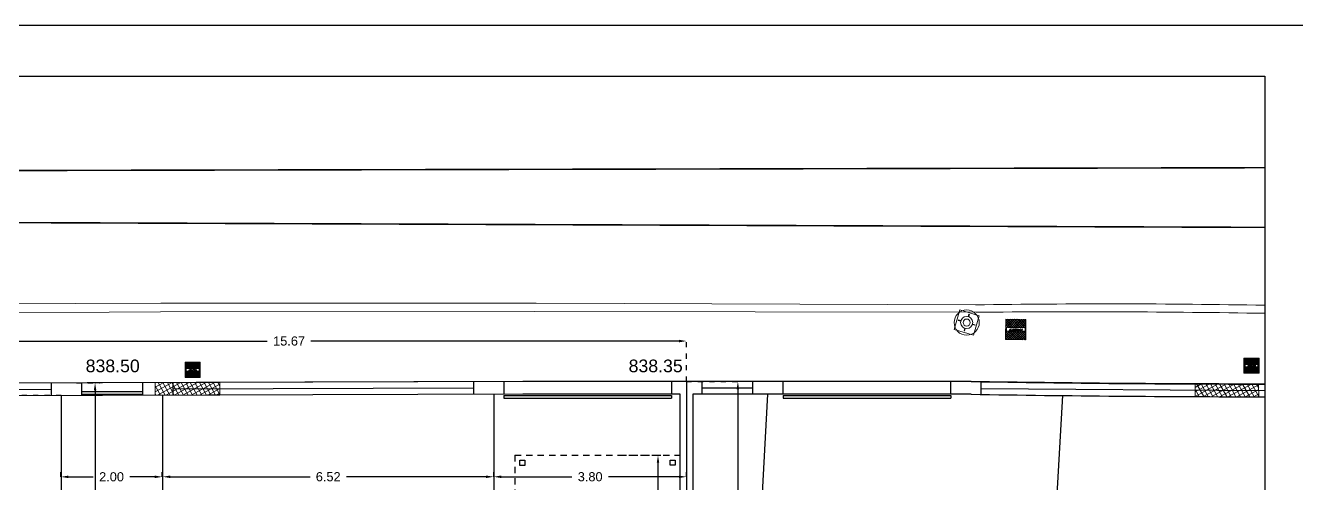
# Model space of a CAD drawing. Header units: millimetres. Extents: x 441061 to 442903, y 4515148 to 4515613.
# Drawn here: x 442420.49 to 442445.54, y 4515546.49 to 4515555.52 of the extents above; entities that cross this region are included whole.
import ezdxf
from ezdxf.enums import TextEntityAlignment as Align

# ---------------------------------------------------------------- set-up
doc = ezdxf.new("R2010")
doc.units = ezdxf.units.MM
for name, pattern in [('CONTINUA', [0]), ('CYPE_RAYAPUNTO', [0.4125, 0.2025, -0.105, 0, -0.105]), ('PUNTOS2', [0.125, 0, -0.125]), ('RAYITAS', [0.375, 0.25, -0.125])]:
    doc.linetypes.add(name, pattern=pattern)
for name, color, linetype in [('01_alzado', 5, 'CONTINUA'), ('01_cotas', 254, 'Continuous'), ('01_ejes', 10, 'Continuous'), ('01_implantación', 5, 'Continuous'), ('01_parcela', 7, 'Continuous'), ('01_proyección', 4, 'RAYITAS'), ('01_textos', 7, 'Continuous'), ('01_urb interior', 4, 'Continuous')]:
    doc.layers.add(name, color=color, linetype=linetype)
doc.layers.add('01_cartela', color=6, linetype='Continuous', plot=False)
doc.layers.add('01_muebles_B', color=254, linetype='Continuous', lineweight=5)
doc.layers.add('INGIN SANEAMIENTO ENTERRADO FECALES', color=10, linetype='Continuous', lineweight=25)
doc.styles.add('Estilo1', font='swissel.ttf')
doc.styles.add('NIEVES2', font='sanss___.ttf')
doc.styles.add('ROMANS', font='romans')
doc.dimstyles.new('DECIMAL-50', dxfattribs={"dimtxt": 0.08, "dimasz": 0.15, "dimexe": 0.09, "dimexo": 0, "dimgap": 0.09, "dimtad": 0, "dimzin": 0, "dimdsep": 46, "dimtxsty": 'ROMANS', "dimcen": 0.09, "dimclrt": 6, "dimadec": 0, "dimazin": 0, "dimtfac": 1.38, "dimtix": 1, "dimtofl": 0, "dimtmove": 2, "dimatfit": 3, "dimldrblk": 'OBLIQUE', "dimfxl": 1, "dimtolj": 1, "dimtzin": 0, "dimarcsym": 0})
pattern_1 = [(28.6993481092, (-1248882.74931, 305830.37848), (-0.0381169479562, 0.0696239104296), []), (118.6993481092, (-1248882.74931, 305830.37848), (-0.0696239104296, -0.0381169479562), [])]

# ---------------------------------------------------------------- blocks, each defined once
blk = doc.blocks.new('AL')
h = blk.add_hatch()
h.set_pattern_fill('ANSI37', color=256, scale=0.01)
h.set_pattern_definition([(45.00000001175, (-280056.487906, -4524533.842966), (-0.02245064030728, 0.02245064029807), []), (135.00000001175, (-280056.487906, -4524533.842966), (-0.02245064029807, -0.02245064030728), [])])
h.paths.add_polyline_path([(0.2, 0.2), (-0.2, 0.2), (-0.035, 0.035), (0.182, 0.035), (0.182, -0.035), (0.035, -0.035), (0.2, -0.2)], flags=17)
h.paths.add_polyline_path([(0.035, -0.035), (-0.182, -0.035), (-0.182, 0.035), (-0.035, 0.035), (-0.2, 0.2), (-0.2, -0.2), (0.2, -0.2)], flags=17)
for points in [[(-0.2, 0.2), (0.2, 0.2)], [(-0.2, 0.2), (-0.2, -0.2)], [(0.2, 0.2), (0.2, -0.2)], [(-0.2, -0.2), (0.2, -0.2)]]:
    blk.add_lwpolyline(points)
blk.add_lwpolyline([(0.182, -0.035), (-0.182, -0.035), (-0.182, 0.035), (0.182, 0.035)], close=True)
at = {"style": 'ROMANS', "oblique": 15, "width": 1.035276}
blk.add_text('ALUMBRADO', height=0.0315, dxfattribs=at).set_placement((0, -0.022), align=Align.CENTER)
blk = doc.blocks.new('f2')
for p, q in [((-0.17, -0.005), (-0.17, 0.005)), ((-0.12, 0.005), (-0.17, 0.005)), ((-0.005, 0.17), (0.005, 0.17)), ((-0.005, 0.12), (-0.005, 0.17)), ((0.005, 0.12), (0.005, 0.17)), ((0.12, 0.005), (0.17, 0.005)), ((0.17, -0.005), (0.17, 0.005)), ((-0.12, -0.005), (-0.17, -0.005)), ((-0.005, -0.17), (-0.005, -0.12)), ((-0.005, -0.17), (0.005, -0.17)), ((0.005, -0.17), (0.005, -0.12)), ((0.12, -0.005), (0.17, -0.005))]:
    blk.add_line(p, q)
blk.add_lwpolyline([(0.2, 0.2), (-0.2, 0.2), (-0.2, -0.2), (0.2, -0.2)], close=True)
for radius in [0.248, 0.12, 0.07]:
    blk.add_circle((0, 0), radius)
blk = doc.blocks.new('ACO25X25')
h = blk.add_hatch()
h.set_pattern_fill('ANSI37', color=256, scale=0.005)
h.set_pattern_definition([(45.00000001175, (-280056.18755, -4524533.909328), (-0.01122532015364, 0.011225320149034), []), (135.00000001175, (-280056.18755, -4524533.909328), (-0.011225320149034, -0.01122532015364), [])])
h.paths.add_polyline_path([(0.125, 0.125), (-0.125, 0.125), (-0.02, 0.02), (0.105, 0.02), (0.105, -0.02), (0.02, -0.02), (0.125, -0.125)], flags=17)
h.paths.add_polyline_path([(0.02, -0.02), (-0.105, -0.02), (-0.105, 0.02), (-0.02, 0.02), (-0.125, 0.125), (-0.125, -0.125), (0.125, -0.125)], flags=17)
for points in [[(-0.125, 0.125), (0.125, 0.125), (0.125, -0.125), (-0.125, -0.125)], [(-0.105, -0.02), (-0.105, 0.02), (0.105, 0.02), (0.105, -0.02)]]:
    blk.add_lwpolyline(points, close=True)
at = {"style": 'ROMANS', "oblique": 15, "width": 1.035276}
blk.add_text('ACOMETIDA', height=0.0183, dxfattribs=at).set_placement((0, -0.013), align=Align.CENTER)
blk = doc.blocks.new('*D269')
at = {"layer": '01_cotas', "color": 0, "linetype": 'PUNTOS2', "lineweight": -2, "transparency": 16777216}
for p, q in [((442417.856, 4515548.467), (442417.856, 4515549.39)), ((442433.523, 4515548.502), (442433.523, 4515549.39))]:
    blk.add_line(p, q, dxfattribs=at)
at = {"layer": '01_cotas', "color": 0, "lineweight": -2, "transparency": 16777216}
for p, q in [((442418.006, 4515549.3), (442425.258, 4515549.3)), ((442433.373, 4515549.3), (442426.121, 4515549.3))]:
    blk.add_line(p, q, dxfattribs=at)
at = {"layer": '01_cotas', "color": 0, "transparency": 16777216}
for points in [[(442418.006, 4515549.325), (442418.006, 4515549.275), (442417.856, 4515549.3)], [(442433.373, 4515549.325), (442433.373, 4515549.275), (442433.523, 4515549.3)]]:
    blk.add_solid(points, dxfattribs=at)
at = {"layer": '01_cotas', "color": 7, "transparency": 16777216, "insert": (442425.69, 4515549.3), "char_height": 0.18, "attachment_point": 5, "style": 'Estilo1'}
blk.add_mtext('\\A1;15.67', dxfattribs=at)
blk = doc.blocks.new('*D270')
at = {"layer": '01_cotas', "color": 0, "linetype": 'PUNTOS2', "lineweight": -2, "transparency": 16777216}
for p, q in [((442433.523, 4515548.502), (442434.624, 4515548.502)), ((442433.523, 4515528.489), (442434.624, 4515528.489))]:
    blk.add_line(p, q, dxfattribs=at)
at = {"layer": '01_cotas', "color": 0, "lineweight": -2, "transparency": 16777216}
for p, q in [((442434.534, 4515548.352), (442434.534, 4515538.91)), ((442434.534, 4515528.639), (442434.534, 4515538.08))]:
    blk.add_line(p, q, dxfattribs=at)
at = {"layer": '01_cotas', "color": 0, "transparency": 16777216}
for points in [[(442434.509, 4515548.352), (442434.559, 4515548.352), (442434.534, 4515548.502)], [(442434.509, 4515528.639), (442434.559, 4515528.639), (442434.534, 4515528.489)]]:
    blk.add_solid(points, dxfattribs=at)
at = {"layer": '01_cotas', "color": 7, "transparency": 16777216, "insert": (442434.534, 4515538.495), "char_height": 0.18, "attachment_point": 5, "rotation": 90, "style": 'Estilo1'}
blk.add_mtext('\\A1;20.01', dxfattribs=at)
blk = doc.blocks.new('*D277')
at = {"layer": '01_cotas', "color": 0, "linetype": 'PUNTOS2', "lineweight": -2, "transparency": 16777216}
for p, q in [((442421.191, 4515546.625), (442421.191, 4515546.715)), ((442423.191, 4515546.625), (442423.191, 4515546.715))]:
    blk.add_line(p, q, dxfattribs=at)
at = {"layer": '01_cotas', "color": 0, "lineweight": -2, "transparency": 16777216}
for p, q in [((442421.341, 4515546.625), (442421.831, 4515546.625)), ((442423.041, 4515546.625), (442422.551, 4515546.625))]:
    blk.add_line(p, q, dxfattribs=at)
at = {"layer": '01_cotas', "color": 0, "transparency": 16777216}
for points in [[(442421.341, 4515546.65), (442421.341, 4515546.6), (442421.191, 4515546.625)], [(442423.041, 4515546.65), (442423.041, 4515546.6), (442423.191, 4515546.625)]]:
    blk.add_solid(points, dxfattribs=at)
at = {"layer": '01_cotas', "color": 7, "transparency": 16777216, "insert": (442422.191, 4515546.625), "char_height": 0.18, "attachment_point": 5, "style": 'Estilo1'}
blk.add_mtext('\\A1;2.00', dxfattribs=at)
blk = doc.blocks.new('*D278')
at = {"layer": '01_cotas', "color": 0, "linetype": 'PUNTOS2', "lineweight": -2, "transparency": 16777216}
for p, q in [((442421.498, 4515548.477), (442421.957, 4515548.477)), ((442421.498, 4515543.477), (442421.957, 4515543.477))]:
    blk.add_line(p, q, dxfattribs=at)
at = {"layer": '01_cotas', "color": 0, "lineweight": -2, "transparency": 16777216}
for p, q in [((442421.867, 4515548.327), (442421.867, 4515546.338)), ((442421.867, 4515543.627), (442421.867, 4515545.617))]:
    blk.add_line(p, q, dxfattribs=at)
at = {"layer": '01_cotas', "color": 0, "transparency": 16777216}
for points in [[(442421.842, 4515548.327), (442421.892, 4515548.327), (442421.867, 4515548.477)], [(442421.842, 4515543.627), (442421.892, 4515543.627), (442421.867, 4515543.477)]]:
    blk.add_solid(points, dxfattribs=at)
at = {"layer": '01_cotas', "color": 7, "transparency": 16777216, "insert": (442421.867, 4515545.977), "char_height": 0.18, "attachment_point": 5, "rotation": 90, "style": 'Estilo1'}
blk.add_mtext('\\A1;5.00', dxfattribs=at)
blk = doc.blocks.new('*D279')
at = {"layer": '01_cotas', "color": 0, "linetype": 'PUNTOS2', "lineweight": -2, "transparency": 16777216}
for p, q in [((442423.198, 4515546.626), (442423.198, 4515546.716)), ((442429.723, 4515546.626), (442429.723, 4515546.716))]:
    blk.add_line(p, q, dxfattribs=at)
at = {"layer": '01_cotas', "color": 0, "lineweight": -2, "transparency": 16777216}
for p, q in [((442423.348, 4515546.626), (442426.103, 4515546.626)), ((442429.573, 4515546.626), (442426.819, 4515546.626))]:
    blk.add_line(p, q, dxfattribs=at)
at = {"layer": '01_cotas', "color": 0, "transparency": 16777216}
for points in [[(442423.348, 4515546.651), (442423.348, 4515546.601), (442423.198, 4515546.626)], [(442429.573, 4515546.651), (442429.573, 4515546.601), (442429.723, 4515546.626)]]:
    blk.add_solid(points, dxfattribs=at)
at = {"layer": '01_cotas', "color": 7, "transparency": 16777216, "insert": (442426.461, 4515546.626), "char_height": 0.18, "attachment_point": 5, "style": 'Estilo1'}
blk.add_mtext('\\A1;6.52', dxfattribs=at)
blk = doc.blocks.new('*D280')
at = {"layer": '01_cotas', "color": 0, "linetype": 'PUNTOS2', "lineweight": -2, "transparency": 16777216}
for p, q in [((442429.723, 4515546.626), (442429.723, 4515546.716)), ((442433.523, 4515546.626), (442433.523, 4515546.716))]:
    blk.add_line(p, q, dxfattribs=at)
at = {"layer": '01_cotas', "color": 0, "lineweight": -2, "transparency": 16777216}
for p, q in [((442429.873, 4515546.626), (442431.263, 4515546.626)), ((442433.373, 4515546.626), (442431.984, 4515546.626))]:
    blk.add_line(p, q, dxfattribs=at)
at = {"layer": '01_cotas', "color": 0, "transparency": 16777216}
for points in [[(442429.873, 4515546.651), (442429.873, 4515546.601), (442429.723, 4515546.626)], [(442433.373, 4515546.651), (442433.373, 4515546.601), (442433.523, 4515546.626)]]:
    blk.add_solid(points, dxfattribs=at)
at = {"layer": '01_cotas', "color": 7, "transparency": 16777216, "insert": (442431.623, 4515546.626), "char_height": 0.18, "attachment_point": 5, "style": 'Estilo1'}
blk.add_mtext('\\A1;3.80', dxfattribs=at)
blk = doc.blocks.new('*D282')
at = {"layer": '01_cotas', "color": 0, "linetype": 'PUNTOS2', "lineweight": -2, "transparency": 16777216}
for p, q in [((442432.24, 4515547.051), (442433.05, 4515547.051)), ((442432.244, 4515537.651), (442433.05, 4515537.651))]:
    blk.add_line(p, q, dxfattribs=at)
at = {"layer": '01_cotas', "color": 0, "lineweight": -2, "transparency": 16777216}
for p, q in [((442432.96, 4515546.901), (442432.96, 4515542.713)), ((442432.96, 4515537.801), (442432.96, 4515541.99))]:
    blk.add_line(p, q, dxfattribs=at)
at = {"layer": '01_cotas', "color": 0, "transparency": 16777216}
for points in [[(442432.935, 4515546.901), (442432.985, 4515546.901), (442432.96, 4515547.051)], [(442432.935, 4515537.801), (442432.985, 4515537.801), (442432.96, 4515537.651)]]:
    blk.add_solid(points, dxfattribs=at)
at = {"layer": '01_cotas', "color": 7, "transparency": 16777216, "insert": (442432.96, 4515542.351), "char_height": 0.18, "attachment_point": 5, "rotation": 90, "style": 'Estilo1'}
blk.add_mtext('\\A1;9.40', dxfattribs=at)
blk = doc.blocks.new('*D288')
at = {"layer": '01_cotas', "color": 0, "linetype": 'PUNTOS2', "lineweight": -2, "transparency": 16777216}
for p, q in [((442421.198, 4515548.227), (442419.933, 4515548.227)), ((442421.198, 4515532.478), (442419.933, 4515532.478))]:
    blk.add_line(p, q, dxfattribs=at)
at = {"layer": '01_cotas', "color": 0, "lineweight": -2, "transparency": 16777216}
for p, q in [((442420.023, 4515548.077), (442420.023, 4515540.786)), ((442420.023, 4515532.628), (442420.023, 4515539.918))]:
    blk.add_line(p, q, dxfattribs=at)
at = {"layer": '01_cotas', "color": 0, "transparency": 16777216}
for points in [[(442419.998, 4515548.077), (442420.048, 4515548.077), (442420.023, 4515548.227)], [(442419.998, 4515532.628), (442420.048, 4515532.628), (442420.023, 4515532.478)]]:
    blk.add_solid(points, dxfattribs=at)
at = {"layer": '01_cotas', "color": 7, "transparency": 16777216, "insert": (442420.023, 4515540.352), "char_height": 0.18, "attachment_point": 5, "rotation": 90, "style": 'Estilo1'}
blk.add_mtext('\\A1;15.75', dxfattribs=at)

msp = doc.modelspace()

# ---------------------------------------------------------------- hatches: boundary and pattern name
at = {"layer": '01_muebles_B'}
h = msp.add_hatch(dxfattribs=at)
h.set_pattern_fill('ANSI37', color=256, scale=0.025, angle=-16.3007)
h.set_pattern_definition(pattern_1)
h.paths.add_polyline_path([(442423.053, 4515548.482), (442424.325, 4515548.485), (442424.326, 4515548.235), (442423.054, 4515548.232)])
h = msp.add_hatch(dxfattribs=at)
h.set_pattern_fill('ANSI37', color=256, scale=0.025, angle=-16.3007)
h.set_pattern_definition(pattern_1)
h.paths.add_polyline_path([(442443.544, 4515548.456), (442444.797, 4515548.453), (442444.799, 4515548.203), (442443.546, 4515548.206)])

# ---------------------------------------------------------------- linework, layer by layer
at = {"layer": '01_alzado', "elevation": 0}
msp.add_lwpolyline([(442408.15, 4515554.517), (442444.917, 4515554.517), (442444.917, 4515523.829), (442408.15, 4515523.829)], close=True, dxfattribs=at)
at = {"layer": '01_cartela', "color": 3, "elevation": 0}
msp.add_lwpolyline([(442407.15, 4515555.517), (442407.15, 4515512.447), (442468.426, 4515512.447), (442468.426, 4515555.517)], close=True, dxfattribs=at)
at = {"layer": '01_ejes', "color": 10, "ltscale": 0.25}
msp.add_line((442433.523, 4515548.502, 0), (442433.523, 4515528.489, 0), dxfattribs=at)
at = {"layer": '01_implantación', "linetype": 'Continuous'}
for p, q in [((442430.294, 4515548.502, 0), (442417.924, 4515548.467, 0)), ((442420.998, 4515548.478, 0), (442420.998, 4515548.228, 0)), ((442421.598, 4515548.478, 0), (442421.598, 4515548.228, 0)), ((442422.798, 4515548.481, 0), (442422.798, 4515548.231, 0)), ((442423.398, 4515548.481, 0), (442423.398, 4515548.231, 0)), ((442429.323, 4515548.502, 0), (442429.323, 4515548.252, 0)), ((442429.923, 4515548.502, 0), (442429.923, 4515548.252, 0)), ((442433.523, 4515548.502, 0), (442430.294, 4515548.502, 0)), ((442433.223, 4515548.502, 0), (442433.223, 4515548.252, 0)), ((442439.133, 4515548.502, 0), (442433.523, 4515548.502, 0)), ((442433.823, 4515548.502, 0), (442433.823, 4515548.252, 0)), ((442434.829, 4515548.252, 0), (442434.829, 4515548.502, 0)), ((442435.429, 4515548.252, 0), (442435.429, 4515548.502, 0)), ((442438.729, 4515548.252, 0), (442438.729, 4515548.502, 0)), ((442439.329, 4515548.252, 0), (442439.329, 4515548.502, 0)), ((442430.294, 4515548.252, 0), (442417.982, 4515548.218, 0)), ((442433.398, 4515548.252, 0), (442430.294, 4515548.252, 0)), ((442433.398, 4515528.489, 0), (442433.398, 4515548.252, 0)), ((442439.131, 4515548.252, 0), (442433.648, 4515548.252, 0)), ((442433.648, 4515548.252, 0), (442433.648, 4515528.489, 0))]:
    msp.add_line(p, q, dxfattribs=at)
at = {"layer": '01_implantación', "linetype": 'Continuous', "elevation": 0}
for points in [[(442430.238, 4515546.851), (442430.238, 4515546.951), (442430.338, 4515546.951), (442430.338, 4515546.851)], [(442433.198, 4515546.852), (442433.198, 4515546.952), (442433.298, 4515546.952), (442433.298, 4515546.852)]]:
    msp.add_lwpolyline(points, close=True, dxfattribs=at)
at = {"layer": '01_implantación', "linetype": 'Continuous'}
for radius, start in [(340.107, 269.02597), (340.357, 269.02633)]:
    msp.add_arc((442444.915, 4515888.56, 0), radius, start, 270.00032, dxfattribs=at)
at = {"layer": '01_muebles_B', "elevation": 0}
for points in [[(442408.15, 4515550.018), (442410.283, 4515550.001), (442413.078, 4515550.009), (442423.162, 4515550.045), (442430.56, 4515550.044), (442439.218, 4515550.012, -0.008501), (442444.917, 4515550.005, -0.008501)], [(442444.917, 4515549.847, 0.006301), (442439.23, 4515549.867), (442430.517, 4515549.885), (442423.153, 4515549.874), (442422.142, 4515549.87), (442414.069, 4515549.847), (442413.034, 4515549.856), (442410.24, 4515549.849), (442408.15, 4515549.859)]]:
    msp.add_lwpolyline(points, format="xyb", dxfattribs=at)
for points in [[(442423.053, 4515548.482), (442424.325, 4515548.485), (442424.326, 4515548.235), (442423.054, 4515548.232)], [(442443.544, 4515548.456), (442444.797, 4515548.453), (442444.799, 4515548.203), (442443.546, 4515548.206)]]:
    msp.add_lwpolyline(points, close=True, dxfattribs=at)
at = {"layer": '01_parcela', "linetype": 'Continuous', "elevation": 0}
msp.add_lwpolyline([(442444.917, 4515548.453, -0.004251), (442439.133, 4515548.502), (442430.294, 4515548.502), (442417.409, 4515548.466), (442413.246, 4515548.457), (442408.15, 4515548.495)], format="xyb", dxfattribs=at)
at = {"layer": '01_proyección', "color": 120, "linetype": 'RAYITAS', "ltscale": 0.5}
for q in [(442433.399, 4515547.052, 0), (442430.138, 4515543.478, 0)]:
    msp.add_line((442430.138, 4515547.05, 0), q, dxfattribs=at)
at = {"layer": '01_urb interior'}
for p, q in [((442418.756, 4515548.345, 0), (442420.998, 4515548.351, 0)), ((442423.398, 4515548.356, 0), (442429.323, 4515548.377, 0)), ((442433.823, 4515548.377, 0), (442434.829, 4515548.377, 0)), ((442439.329, 4515548.365, 0), (442444.917, 4515548.327, 0))]:
    msp.add_line(p, q, dxfattribs=at)
at = {"layer": '01_urb interior', "color": 2}
for p, q in [((442421.599, 4515548.303, 0), (442422.799, 4515548.306, 0)), ((442421.599, 4515548.253, 0), (442422.799, 4515548.256, 0)), ((442421.198, 4515548.227, 0), (442421.198, 4515532.478, 0)), ((442423.198, 4515548.232, 0), (442423.198, 4515543.778, 0)), ((442429.723, 4515548.25, 0), (442429.723, 4515543.778, 0)), ((442429.923, 4515548.227, 0), (442433.223, 4515548.227, 0)), ((442429.923, 4515548.227, 0), (442429.923, 4515548.177, 0)), ((442429.923, 4515548.177, 0), (442433.223, 4515548.177, 0)), ((442433.223, 4515548.227, 0), (442433.223, 4515548.177, 0)), ((442434.704, 4515540.674, 0), (442435.126, 4515548.252, 0)), ((442435.429, 4515548.227, 0), (442438.729, 4515548.227, 0)), ((442435.429, 4515548.177, 0), (442438.729, 4515548.177, 0)), ((442438.729, 4515548.227, 0), (442438.729, 4515548.177, 0)), ((442440.686, 4515543.742, 0), (442440.936, 4515548.226, 0))]:
    msp.add_line(p, q, dxfattribs=at)
at = {"layer": '01_urb interior', "color": 2, "elevation": 0}
msp.add_lwpolyline([(442435.429, 4515548.227), (442435.429, 4515548.177)], dxfattribs=at)
at = {"layer": 'INGIN SANEAMIENTO ENTERRADO FECALES', "color": 170, "linetype": 'CYPE_RAYAPUNTO', "const_width": 0.03, "elevation": 839.826}
msp.add_lwpolyline([(442417.975, 4515552.654), (442444.917, 4515552.715)], dxfattribs=at)
at = {"layer": 'INGIN SANEAMIENTO ENTERRADO FECALES', "linetype": 'CYPE_RAYAPUNTO', "const_width": 0.03, "elevation": 0}
msp.add_lwpolyline([(442444.917, 4515551.539), (442419.078, 4515551.638)], dxfattribs=at)

# ---------------------------------------------------------------- block references
at = {"layer": '01_muebles_B'}
for name, p, rotation in [('f2', (442439.043, 4515549.664, 838.25), 343.6993481091878), ('AL', (442440.011, 4515549.528, 0), 359.6760598480907)]:
    msp.add_blockref(name, p, dxfattribs=dict(at, rotation=rotation))
at = {"layer": '01_muebles_B', "xscale": 1.2, "yscale": 1.2, "rotation": 0.01782031550404271}
for p in [(442423.79, 4515548.732, 838.187), (442444.655, 4515548.816, 838.199)]:
    msp.add_blockref('ACO25X25', p, dxfattribs=at)

# ---------------------------------------------------------------- texts
at = {"layer": '01_muebles_B', "style": 'NIEVES2'}
msp.add_text('838.35', height=0.2494, dxfattribs=at).set_placement((442432.914, 4515548.686, -837.551), align=Align.CENTER)
at = {"layer": '01_textos', "color": 5, "ltscale": 0.01, "style": 'NIEVES2'}
msp.add_text('838.50', height=0.2494, dxfattribs=at).set_placement((442422.214, 4515548.686, -837.551), align=Align.CENTER)

# ---------------------------------------------------------------- dimensions: what is measured, and where the dimension line sits
at = {"layer": '01_cotas', "color": 251}
for base, p1, p2, picture, middle in [((442433.523, 4515549.3), (442417.856, 4515548.467, 0), (442433.523, 4515548.502, 0), '*D269', (442425.69, 4515549.3)), ((442423.191, 4515546.625), (442421.191, 4515546.625, 0), (442423.191, 4515546.625, 0), '*D277', (442422.191, 4515546.625)), ((442429.72341, 4515546.6259), (442423.19842, 4515546.6259), (442429.72341, 4515546.6259, 0), '*D279', (442426.46092, 4515546.6259)), ((442433.523, 4515546.626), (442429.723, 4515546.626), (442433.523, 4515546.626, 0), '*D280', (442431.623, 4515546.626))]:
    dim = msp.add_linear_dim(base=base, p1=p1, p2=p2, dimstyle='DECIMAL-50', override={"dimtxt": 0.18, "dimtxsty": 'Estilo1', "dimsah": 1, "dimclrt": 7, "dimfxl": 0.09, "dimarcsym": 2}, dxfattribs=at)
    dim.commit()
    dim.dimension.update_dxf_attribs({"geometry": picture, "text_midpoint": middle})
for base, p1, p2, picture, middle in [((442421.867, 4515548.477), (442421.498, 4515543.477), (442421.498, 4515548.477), '*D278', (442421.867, 4515545.977)), ((442434.534, 4515528.489), (442433.523, 4515548.502, 0), (442433.523, 4515528.489, 0), '*D270', (442434.534, 4515538.495)), ((442420.023, 4515532.478), (442421.198, 4515548.227, 0), (442421.198, 4515532.478), '*D288', (442420.023, 4515540.352)), ((442432.96, 4515537.651), (442432.24, 4515547.051, 0), (442432.244, 4515537.651, 0), '*D282', (442432.96, 4515542.351))]:
    dim = msp.add_linear_dim(base=base, p1=p1, p2=p2, angle=90, dimstyle='DECIMAL-50', override={"dimtxt": 0.18, "dimtxsty": 'Estilo1', "dimsah": 1, "dimclrt": 7, "dimfxl": 0.09, "dimarcsym": 2}, dxfattribs=at)
    dim.commit()
    dim.dimension.update_dxf_attribs({"geometry": picture, "text_midpoint": middle})

doc.saveas('drawing.dxf')
